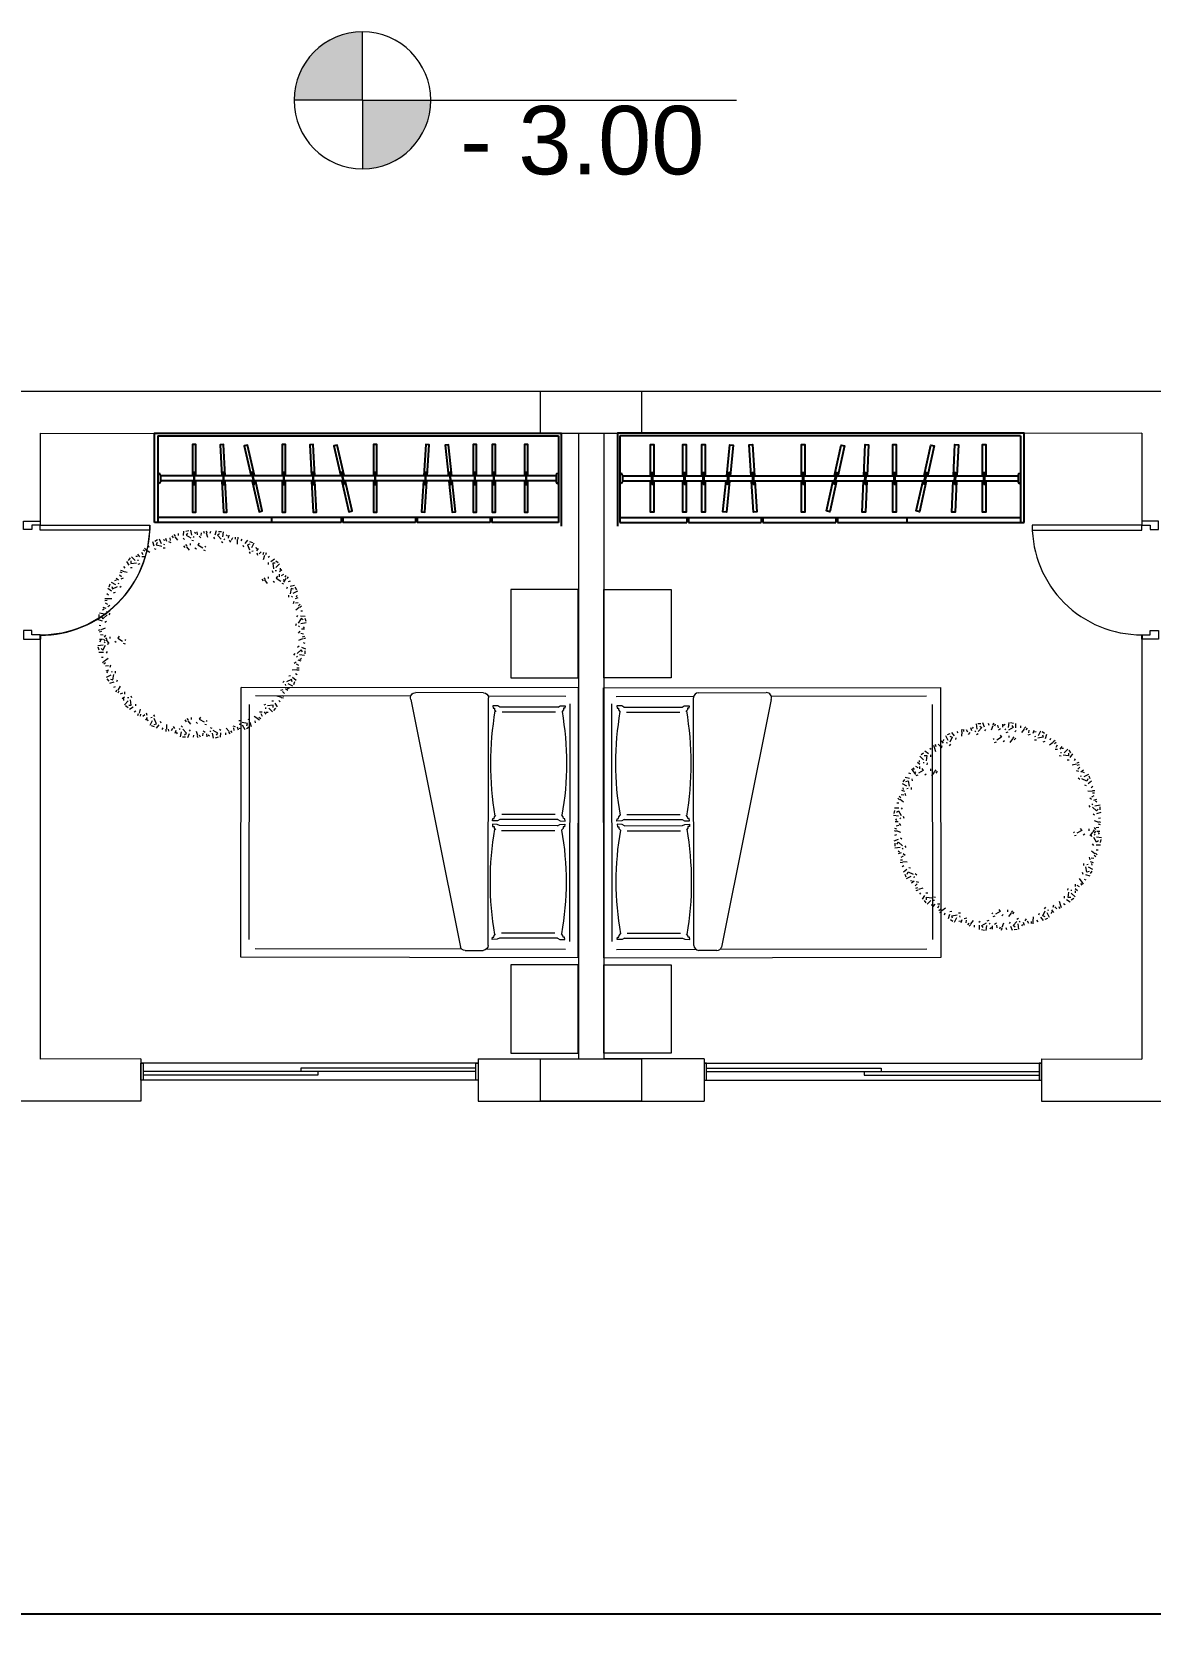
# Model space of a CAD drawing. Header units: millimetres. Extents: x 2878 to 6301, y 540 to 1980.
# Drawn here: x 2915.55 to 2922.19, y 819.73 to 829.16 of the extents above; entities that cross this region are included whole.
import ezdxf

# ---------------------------------------------------------------- set-up
doc = ezdxf.new("R2010")
doc.units = ezdxf.units.MM
doc.header["$LTSCALE"] = 4
for name, color, linetype, lineweight in [('ALVENARIA', 4, 'Continuous', 20), ('COTAS', 35, 'Continuous', 5), ('fino', 2, 'Continuous', 9), ('JANELA', 2, 'Continuous', 20), ('PILAR', 1, 'Continuous', 5), ('PORTA', 2, 'Continuous', 20)]:
    doc.layers.add(name, color=color, linetype=linetype, lineweight=lineweight)
doc.layers.add('LAY01', color=7, linetype='Continuous')
doc.styles.get("Standard").update_dxf_attribs({"font": 'arial.ttf'})
doc.dimstyles.new('ISO-25', dxfattribs={"dimscale": 0, "dimtxt": 0.1, "dimasz": 0.05, "dimexe": 0.05, "dimexo": 0.2, "dimgap": 0.01, "dimtad": 1, "dimzin": 4, "dimdsep": 46, "dimtxsty": 'Standard', "dimblk": 'OBLIQUE', "dimcen": 0.1, "dimdle": 0.05, "dimclrt": 256, "dimadec": 0, "dimazin": 0, "dimtfac": 1, "dimtix": 1, "dimtofl": 0, "dimtmove": 0, "dimatfit": 3, "dimfxl": 1, "dimtfillclr": 256, "dimarcsym": 0})

# ---------------------------------------------------------------- blocks, each defined once
blk = doc.blocks.new('P70D')
for points in [[(-0.025, 0.15), (-0.025, 0.8), (-0.055, 0.8), (-0.055, 0.15)], [(-0.7, 0.15), (-0.675, 0.15), (-0.675, 0.1), (-0.65, 0.1), (-0.65, 0.05), (-0.7, 0.05)], [(0, 0.15), (-0.025, 0.15), (-0.025, 0.1), (-0.05, 0.1), (-0.05, 0.05), (0, 0.05)]]:
    blk.add_lwpolyline(points, close=True)
blk = doc.blocks.new('CAMA_CA3')
for p, q in [((-1.5528, 1.9725), (-1.5528, -0.0275)), ((-1.5528, 1.9725), (0.0472, 1.9725)), ((-1.5028, 1.8976), (-1.5028, 1.428)), ((-1.4557, 1.9225), (-0.0477, 1.9225)), ((-1.4448, 1.8927), (-1.4305, 1.891)), ((-1.4439, 1.8634), (-1.4448, 1.8927)), ((-1.4305, 1.891), (-1.4305, 1.8827)), ((-0.7615, 1.8927), (-0.7757, 1.891)), ((-0.7757, 1.891), (-0.7757, 1.8827)), ((-0.7623, 1.8634), (-0.7615, 1.8927)), ((-0.7414, 1.8649), (-0.7423, 1.8942)), ((-0.7423, 1.8942), (-0.728, 1.8925)), ((-0.728, 1.8925), (-0.728, 1.8841)), ((-0.059, 1.8942), (-0.0732, 1.8925)), ((-0.0732, 1.8925), (-0.0732, 1.8841)), ((-0.0598, 1.8649), (-0.059, 1.8942)), ((-0.0028, 1.8977), (-0.0028, 1.4373)), ((0.0472, 1.9725), (0.0472, -0.0275)), ((-1.4364, 1.85), (-1.4439, 1.8634)), ((-1.4364, 1.85), (-1.4364, 1.5056)), ((-1.4305, 1.8827), (-1.4205, 1.8818)), ((-1.4205, 1.8818), (-1.4105, 1.8735)), ((-1.4065, 1.8339), (-1.4065, 1.5181)), ((-0.7997, 1.8339), (-0.7997, 1.5181)), ((-0.7857, 1.8818), (-0.7957, 1.8735)), ((-0.7757, 1.8827), (-0.7857, 1.8818)), ((-0.7698, 1.85), (-0.7623, 1.8634)), ((-0.7698, 1.85), (-0.7698, 1.5056)), ((-0.7339, 1.8515), (-0.7414, 1.8649)), ((-0.7339, 1.8515), (-0.7339, 1.5071)), ((-0.728, 1.8841), (-0.718, 1.8833)), ((-0.718, 1.8833), (-0.708, 1.875)), ((-0.704, 1.8354), (-0.704, 1.5196)), ((-0.0973, 1.8354), (-0.0973, 1.5196)), ((-0.0832, 1.8833), (-0.0933, 1.875)), ((-0.0732, 1.8841), (-0.0832, 1.8833)), ((-0.0673, 1.8515), (-0.0598, 1.8649)), ((-0.0673, 1.8515), (-0.0673, 1.5071)), ((-1.4797, 1.4388), (-0.012, 1.4388)), ((-1.4439, 1.4922), (-1.4448, 1.463)), ((-1.4448, 1.463), (-1.4305, 1.4646)), ((-1.4364, 1.5056), (-1.4439, 1.4922)), ((-1.4305, 1.473), (-1.4205, 1.4738)), ((-1.4305, 1.4646), (-1.4305, 1.473)), ((-1.4205, 1.4738), (-1.4105, 1.4822)), ((-0.7857, 1.4738), (-0.7957, 1.4822)), ((-0.7757, 1.473), (-0.7857, 1.4738)), ((-0.7757, 1.4646), (-0.7757, 1.473)), ((-0.7615, 1.463), (-0.7757, 1.4646)), ((-0.7698, 1.5056), (-0.7623, 1.4922)), ((-0.7623, 1.4922), (-0.7615, 1.463)), ((-0.7414, 1.4937), (-0.7423, 1.4644)), ((-0.7423, 1.4644), (-0.728, 1.4661)), ((-0.7339, 1.5071), (-0.7414, 1.4937)), ((-0.728, 1.4745), (-0.718, 1.4753)), ((-0.728, 1.4661), (-0.728, 1.4745)), ((-0.718, 1.4753), (-0.708, 1.4837)), ((-0.0832, 1.4753), (-0.0933, 1.4837)), ((-0.0732, 1.4745), (-0.0832, 1.4753)), ((-0.0732, 1.4661), (-0.0732, 1.4745)), ((-0.059, 1.4644), (-0.0732, 1.4661)), ((-0.0673, 1.5071), (-0.0598, 1.4937)), ((-0.0598, 1.4937), (-0.059, 1.4644)), ((-1.5097, 1.3027), (-1.5097, 1.4088)), ((0.018, 1.4088), (0.018, 1.0071)), ((-1.5028, 1.2835), (-1.5028, 0.0581)), ((-0.0228, 0.9791), (-1.4905, 1.2747)), ((-0.0028, 0.9786), (-0.0028, 0.0581)), ((-1.447, 0.0225), (-0.0536, 0.0225)), ((-1.5528, -0.0275), (0.0472, -0.0275))]:
    blk.add_line(p, q)
for centre, radius, start, end in [((-1.1031, 0.1462), 1.7544, 79.90998, 100.09002), ((-0.4006, 0.1477), 1.7544, 79.90998, 100.09002), ((-1.4797, 1.4088), 0.03, 90, 180), ((-1.1031, 3.3017), 1.8503, 260.28048, 279.71952), ((-0.4006, 3.3032), 1.8503, 260.28048, 279.71952), ((-0.012, 1.4088), 0.03, 0, 90), ((-1.4797, 1.3027), 0.03, 180, 248.94125), ((-0.012, 1.0071), 0.03, 248.94125, 0)]:
    blk.add_arc(centre, radius, start, end)
blk = doc.blocks.new('*X95')
at = {"color": 0}
for p, q in [((18.205, 3.1079), (18.2054, 3.1081)), ((18.205, 3.1044), (18.209, 3.1067)), ((18.205, 3.1009), (18.209, 3.1032)), ((18.205, 3.0975), (18.209, 3.0998)), ((18.205, 3.094), (18.209, 3.0963)), ((18.205, 3.0905), (18.209, 3.0928)), ((18.205, 3.0871), (18.209, 3.0894)), ((18.205, 3.0836), (18.209, 3.0859)), ((18.205, 3.0801), (18.209, 3.0825)), ((18.205, 3.0767), (18.209, 3.079)), ((18.205, 3.0732), (18.209, 3.0755)), ((18.205, 3.0698), (18.209, 3.0721)), ((18.205, 3.0663), (18.209, 3.0686)), ((18.205, 3.0628), (18.209, 3.0651)), ((18.205, 3.0594), (18.209, 3.0617)), ((18.205, 3.0559), (18.209, 3.0582)), ((18.205, 3.0524), (18.209, 3.0547)), ((18.205, 3.049), (18.209, 3.0513)), ((18.205, 3.0455), (18.209, 3.0478)), ((18.205, 3.042), (18.209, 3.0443)), ((18.205, 3.0386), (18.209, 3.0409)), ((18.2081, 3.0369), (18.209, 3.0374))]:
    blk.add_line(p, q, dxfattribs=at)
blk = doc.blocks.new('CAB')
at = {"layer": 'LAY01'}
for points in [[(-0.01, 0.015), (-0.01, 0.2), (0.01, 0.2), (0.01, 0.015)], [(0.01, -0.015), (0.01, -0.2), (-0.01, -0.2), (-0.01, -0.015)]]:
    blk.add_lwpolyline(points, dxfattribs=at)
blk.add_lwpolyline([(-0.002, -0.0356), (-0.002, 0.0356), (0.002, 0.0356), (0.002, -0.0356)], close=True, dxfattribs=at)
blk.add_blockref('*X95', (-18.207, -3.0725), dxfattribs=at)
blk = doc.blocks.new('TAPETEP2')
for p, q in [((-0.295, 1.379), (-0.284, 1.307)), ((-0.229, 1.383), (-0.271, 1.382)), ((-0.242, 1.35), (-0.214, 1.33)), ((-0.179, 1.336), (-0.2, 1.394)), ((-0.113, 1.359), (-0.121, 1.384)), ((-0.08, 1.298), (-0.058, 1.356)), ((-0.053, 1.392), (-0.063, 1.363)), ((-0.034, 1.352), (-0.024, 1.381)), ((0.017, 1.326), (0.01, 1.364)), ((0.074, 1.378), (0.073, 1.335)), ((0.109, 1.372), (0.089, 1.357)), ((0.163, 1.401), (0.152, 1.329)), ((0.228, 1.384), (0.187, 1.397)), ((0.205, 1.357), (0.225, 1.33)), ((0.261, 1.324), (0.258, 1.385)), ((0.33, 1.325), (0.33, 1.352)), ((0.398, 1.338), (0.379, 1.314)), ((-0.783, 1.145), (-0.759, 1.11)), ((-0.751, 1.162), (-0.759, 1.137)), ((-0.724, 1.216), (-0.691, 1.151)), ((-0.696, 1.108), (-0.713, 1.113)), ((-0.662, 1.241), (-0.703, 1.227)), ((-0.665, 1.206), (-0.632, 1.195)), ((-0.632, 1.195), (-0.664, 1.125)), ((-0.6, 1.212), (-0.638, 1.26)), ((-0.581, 1.16), (-0.573, 1.185)), ((-0.545, 1.253), (-0.56, 1.275)), ((-0.497, 1.304), (-0.499, 1.273)), ((-0.494, 1.206), (-0.492, 1.268)), ((-0.468, 1.272), (-0.467, 1.302)), ((-0.411, 1.262), (-0.429, 1.296)), ((-0.401, 1.233), (-0.381, 1.261)), ((-0.373, 1.33), (-0.361, 1.289)), ((-0.337, 1.335), (-0.352, 1.314)), ((-0.302, 1.267), (-0.316, 1.277)), ((-0.268, 1.242), (-0.29, 1.227)), ((-0.214, 1.33), (-0.266, 1.273)), ((-0.176, 1.281), (-0.161, 1.302)), ((-0.042, 1.16), (-0.052, 1.174)), ((-0.017, 1.125), (-0.043, 1.117)), ((0.061, 1.193), (-0.007, 1.154)), ((0.018, 1.295), (0.045, 1.315)), ((0.041, 1.22), (0.061, 1.193)), ((0.082, 1.134), (0.103, 1.149)), ((0.122, 1.297), (0.112, 1.311)), ((0.147, 1.262), (0.121, 1.254)), ((0.225, 1.33), (0.158, 1.291)), ((0.166, 1.188), (0.166, 1.215)), ((0.179, 1.121), (0.217, 1.169)), ((0.234, 1.201), (0.214, 1.177)), ((0.239, 1.158), (0.258, 1.182)), ((0.246, 1.271), (0.267, 1.286)), ((0.343, 1.258), (0.381, 1.306)), ((0.403, 1.295), (0.422, 1.319)), ((0.435, 1.225), (0.467, 1.235)), ((0.443, 1.254), (0.449, 1.292)), ((0.514, 1.286), (0.5, 1.246)), ((0.548, 1.153), (0.521, 1.154)), ((0.546, 1.27), (0.522, 1.262)), ((0.535, 1.194), (0.529, 1.21)), ((0.643, 1.193), (0.567, 1.178)), ((0.605, 1.28), (0.573, 1.215)), ((0.662, 1.244), (0.627, 1.269)), ((0.632, 1.226), (0.643, 1.193)), ((0.645, 1.131), (0.669, 1.139)), ((0.675, 1.177), (0.692, 1.236)), ((0.733, 1.088), (0.784, 1.122)), ((0.741, 1.157), (0.75, 1.182)), ((0.81, 1.148), (0.784, 1.131)), ((0.801, 1.105), (0.827, 1.122)), ((-1.082, 0.929), (-1.031, 0.878)), ((-1.031, 0.972), (-1.065, 0.946)), ((-1.022, 0.937), (-0.988, 0.937)), ((-0.962, 0.963), (-1.014, 0.997)), ((-0.988, 0.937), (-0.997, 0.861)), ((-0.923, 1.02), (-0.944, 1.036)), ((-0.928, 0.92), (-0.928, 0.946)), ((-0.893, 1.082), (-0.885, 1.053)), ((-0.86, 0.991), (-0.877, 1.05)), ((-0.855, 1.061), (-0.864, 1.091)), ((-0.799, 1.07), (-0.826, 1.096)), ((-0.78, 1.045), (-0.769, 1.078)), ((-0.656, 1.095), (-0.672, 1.073)), ((0.81, 1.028), (0.844, 1.028)), ((0.827, 1.054), (0.844, 1.088)), ((0.895, 0.926), (0.869, 0.935)), ((0.904, 1.063), (0.878, 1.028)), ((0.895, 0.969), (0.895, 0.986)), ((0.929, 1.037), (0.904, 1.037)), ((0.998, 0.935), (0.921, 0.943)), ((0.989, 1.028), (0.938, 0.977)), ((0.998, 0.969), (0.998, 0.935)), ((1.032, 0.977), (1.006, 1.011)), ((1.023, 0.909), (1.057, 0.96)), ((1.08, 0.869), (1.096, 0.891)), ((-1.21, 0.681), (-1.236, 0.69)), ((-1.202, 0.749), (-1.184, 0.724)), ((-1.159, 0.741), (-1.176, 0.767)), ((-1.142, 0.673), (-1.176, 0.724)), ((-1.138, 0.694), (-1.148, 0.708)), ((-1.108, 0.767), (-1.142, 0.784)), ((-1.116, 0.843), (-1.082, 0.818)), ((-1.035, 0.727), (-1.102, 0.688)), ((-1.091, 0.869), (-1.091, 0.843)), ((-1.082, 0.749), (-1.082, 0.784)), ((-1.055, 0.754), (-1.035, 0.727)), ((-1.022, 0.835), (-1.039, 0.835)), ((-1.013, 0.668), (-0.993, 0.683)), ((-0.98, 0.835), (-0.988, 0.809)), ((-0.929, 0.722), (-0.929, 0.749)), ((-0.916, 0.655), (-0.878, 0.703)), ((-0.862, 0.735), (-0.881, 0.711)), ((-0.857, 0.692), (-0.838, 0.716)), ((0.981, 0.875), (1.006, 0.875)), ((1.051, 0.807), (1.11, 0.823)), ((1.106, 0.726), (1.138, 0.716)), ((1.143, 0.84), (1.113, 0.832)), ((1.121, 0.802), (1.151, 0.81)), ((1.13, 0.745), (1.157, 0.772)), ((1.206, 0.73), (1.171, 0.705)), ((1.222, 0.697), (1.198, 0.705)), ((1.276, 0.671), (1.212, 0.638)), ((-1.34, 0.453), (-1.299, 0.44)), ((-1.333, 0.545), (-1.269, 0.512)), ((-1.323, 0.486), (-1.315, 0.461)), ((-1.298, 0.602), (-1.322, 0.567)), ((-1.23, 0.615), (-1.29, 0.631)), ((-1.279, 0.572), (-1.247, 0.582)), ((-1.248, 0.474), (-1.264, 0.469)), ((-1.247, 0.582), (-1.231, 0.507)), ((-1.207, 0.488), (-1.207, 0.461)), ((-1.185, 0.585), (-1.193, 0.609)), ((-1.113, 0.66), (-1.138, 0.651)), ((1.155, 0.602), (1.133, 0.618)), ((1.168, 0.643), (1.174, 0.659)), ((1.255, 0.579), (1.185, 0.611)), ((1.221, 0.527), (1.245, 0.519)), ((1.266, 0.611), (1.255, 0.579)), ((1.272, 0.547), (1.32, 0.585)), ((1.301, 0.609), (1.287, 0.649)), ((1.314, 0.491), (1.336, 0.507)), ((-1.379, 0.27), (-1.406, 0.27)), ((-1.392, 0.338), (-1.368, 0.319)), ((-1.348, 0.343), (-1.373, 0.362)), ((-1.311, 0.283), (-1.359, 0.321)), ((-1.308, 0.383), (-1.345, 0.389)), ((-1.278, 0.375), (-1.289, 0.407)), ((1.267, 0.441), (1.328, 0.438)), ((1.302, 0.214), (1.287, 0.236)), ((1.294, 0.347), (1.321, 0.327)), ((1.322, 0.358), (1.356, 0.376)), ((1.328, 0.249), (1.338, 0.263)), ((1.332, 0.414), (1.363, 0.413)), ((1.364, 0.444), (1.333, 0.445)), ((1.39, 0.32), (1.349, 0.307)), ((1.439, 0.242), (1.367, 0.23)), ((1.395, 0.284), (1.375, 0.299)), ((-1.454, 0.103), (-1.382, 0.091)), ((-1.438, 0.167), (-1.45, 0.127)), ((-1.377, 0.201), (-1.439, 0.198)), ((-1.431, 0.013), (-1.389, 0.013)), ((-1.426, 0.049), (-1.411, 0.029)), ((-1.411, 0.145), (-1.383, 0.165)), ((-1.383, 0.165), (-1.345, 0.098)), ((-1.35, 0.062), (-1.364, 0.052)), ((-1.325, 0.186), (-1.34, 0.207)), ((-1.316, 0.087), (-1.308, 0.061)), ((1.39, 0.161), (1.333, 0.213)), ((1.341, 0.122), (1.362, 0.107)), ((1.359, 0.026), (1.416, 0.005)), ((1.411, 0.188), (1.39, 0.161)), ((1.396, 0.125), (1.454, 0.146)), ((1.419, 0.059), (1.445, 0.067)), ((1.452, -0.001), (1.423, 0.01)), ((1.443, 0.175), (1.443, 0.218)), ((-1.445, -0.113), (-1.416, -0.123)), ((-1.412, -0.173), (-1.438, -0.181)), ((-1.406, -0.095), (-1.435, -0.084)), ((-1.379, -0.044), (-1.417, -0.05)), ((-1.352, -0.14), (-1.41, -0.118)), ((-1.349, -0.042), (-1.369, -0.015)), ((-1.335, -0.236), (-1.356, -0.221)), ((1.08, -0.146), (1.07, -0.132)), ((1.106, -0.181), (1.08, -0.189)), ((1.183, -0.114), (1.116, -0.152)), ((1.163, -0.086), (1.183, -0.114)), ((1.205, -0.172), (1.225, -0.157)), ((1.289, -0.118), (1.289, -0.091)), ((1.302, -0.186), (1.34, -0.137)), ((1.323, -0.201), (1.314, -0.175)), ((1.356, -0.105), (1.337, -0.129)), ((1.39, -0.278), (1.352, -0.211)), ((1.355, -0.071), (1.375, -0.099)), ((1.357, -0.175), (1.371, -0.165)), ((1.361, -0.148), (1.38, -0.124)), ((1.386, -0.07), (1.424, -0.064)), ((1.461, -0.216), (1.389, -0.205)), ((1.438, -0.127), (1.395, -0.127)), ((1.412, -0.019), (1.441, -0.03)), ((1.433, -0.163), (1.417, -0.142)), ((-1.389, -0.239), (-1.447, -0.26)), ((-1.436, -0.289), (-1.436, -0.332)), ((-1.432, -0.355), (-1.36, -0.344)), ((-1.404, -0.302), (-1.384, -0.274)), ((-1.389, -0.398), (-1.368, -0.413)), ((-1.384, -0.274), (-1.327, -0.327)), ((-1.383, -0.433), (-1.342, -0.421)), ((-1.321, -0.362), (-1.331, -0.376)), ((-1.287, -0.461), (-1.315, -0.441)), ((-1.296, -0.328), (-1.28, -0.35)), ((1.318, -0.397), (1.366, -0.435)), ((1.331, -0.3), (1.346, -0.321)), ((1.398, -0.451), (1.374, -0.432)), ((1.384, -0.314), (1.446, -0.312)), ((1.385, -0.384), (1.412, -0.384)), ((1.417, -0.258), (1.39, -0.278)), ((1.444, -0.281), (1.457, -0.24)), ((-1.357, -0.558), (-1.326, -0.559)), ((-1.325, -0.528), (-1.356, -0.527)), ((-1.316, -0.472), (-1.35, -0.489)), ((-1.307, -0.605), (-1.329, -0.62)), ((-1.26, -0.554), (-1.321, -0.552)), ((-1.265, -0.66), (-1.313, -0.698)), ((-1.214, -0.641), (-1.238, -0.633)), ((1.214, -0.601), (1.214, -0.574)), ((1.253, -0.696), (1.238, -0.62)), ((1.254, -0.588), (1.271, -0.583)), ((1.34, -0.659), (1.276, -0.626)), ((1.285, -0.488), (1.295, -0.521)), ((1.346, -0.567), (1.306, -0.553)), ((1.314, -0.497), (1.352, -0.502)), ((1.33, -0.599), (1.322, -0.575)), ((1.355, -0.456), (1.379, -0.476)), ((-1.294, -0.723), (-1.28, -0.763)), ((-1.269, -0.784), (-1.205, -0.752)), ((-1.259, -0.725), (-1.249, -0.692)), ((-1.249, -0.692), (-1.178, -0.724)), ((-1.215, -0.811), (-1.191, -0.819)), ((-1.199, -0.843), (-1.164, -0.819)), ((-1.162, -0.757), (-1.167, -0.773)), ((-1.123, -0.859), (-1.15, -0.886)), ((-1.148, -0.716), (-1.127, -0.732)), ((-1.099, -0.84), (-1.131, -0.829)), ((1.089, -0.863), (1.089, -0.897)), ((1.114, -0.88), (1.148, -0.897)), ((1.148, -0.786), (1.183, -0.838)), ((1.166, -0.855), (1.183, -0.88)), ((1.191, -0.698), (1.199, -0.723)), ((1.208, -0.863), (1.191, -0.838)), ((1.217, -0.795), (1.242, -0.803)), ((1.237, -0.728), (1.296, -0.745)), ((1.286, -0.686), (1.253, -0.696)), ((1.305, -0.715), (1.329, -0.68)), ((-1.115, -0.916), (-1.144, -0.924)), ((-1.136, -0.954), (-1.106, -0.945)), ((-1.044, -0.92), (-1.104, -0.937)), ((-1.073, -0.983), (-1.09, -1.005)), ((-1.017, -1.023), (-1.051, -1.074)), ((-1.025, -1.091), (-0.999, -1.125)), ((-0.974, -0.988), (-0.999, -0.988)), ((-0.991, -1.048), (-0.914, -1.057)), ((-0.991, -1.082), (-0.991, -1.048)), ((-0.982, -1.142), (-0.931, -1.091)), ((-0.888, -1.04), (-0.863, -1.048)), ((-0.888, -1.082), (-0.888, -1.099)), ((0.867, -1.104), (0.884, -1.164)), ((0.935, -1.034), (0.935, -1.06)), ((0.969, -1.077), (1.02, -1.111)), ((0.986, -0.949), (0.995, -0.923)), ((0.995, -1.051), (1.003, -0.974)), ((1.029, -1.051), (0.995, -1.051)), ((1.029, -0.949), (1.046, -0.949)), ((1.089, -1.043), (1.037, -0.991)), ((1.037, -1.085), (1.072, -1.06)), ((1.123, -0.957), (1.089, -0.931)), ((1.097, -0.983), (1.097, -0.957)), ((-0.923, -1.151), (-0.897, -1.151)), ((-0.897, -1.176), (-0.871, -1.142)), ((-0.803, -1.142), (-0.837, -1.142)), ((-0.82, -1.168), (-0.837, -1.202)), ((-0.794, -1.219), (-0.82, -1.236)), ((-0.803, -1.262), (-0.777, -1.245)), ((-0.726, -1.202), (-0.777, -1.236)), ((-0.735, -1.27), (-0.743, -1.296)), ((-0.668, -1.29), (-0.685, -1.35)), ((-0.638, -1.245), (-0.662, -1.253)), ((-0.636, -1.307), (-0.56, -1.291)), ((-0.625, -1.339), (-0.636, -1.307)), ((-0.599, -1.394), (-0.566, -1.329)), ((-0.541, -1.267), (-0.514, -1.267)), ((-0.528, -1.308), (-0.523, -1.324)), ((-0.061, -1.279), (-0.071, -1.265)), ((-0.035, -1.314), (-0.061, -1.322)), ((0.042, -1.246), (-0.025, -1.285)), ((0.022, -1.219), (0.042, -1.246)), ((0.064, -1.305), (0.084, -1.29)), ((0.148, -1.251), (0.148, -1.224)), ((0.161, -1.318), (0.199, -1.27)), ((0.215, -1.238), (0.196, -1.262)), ((0.22, -1.281), (0.239, -1.257)), ((0.501, -1.32), (0.498, -1.382)), ((0.587, -1.274), (0.579, -1.298)), ((0.607, -1.325), (0.645, -1.374)), ((0.639, -1.309), (0.671, -1.238)), ((0.671, -1.319), (0.639, -1.309)), ((0.663, -1.209), (0.679, -1.187)), ((0.731, -1.33), (0.698, -1.265)), ((0.703, -1.222), (0.719, -1.227)), ((0.758, -1.275), (0.765, -1.251)), ((0.79, -1.259), (0.765, -1.224)), ((0.786, -1.159), (0.776, -1.192)), ((0.805, -1.183), (0.833, -1.21)), ((0.862, -1.175), (0.87, -1.204)), ((0.9, -1.196), (0.892, -1.166)), ((0.929, -1.134), (0.951, -1.15)), ((-0.655, -1.358), (-0.62, -1.383)), ((-0.539, -1.383), (-0.515, -1.375)), ((-0.507, -1.4), (-0.493, -1.359)), ((-0.428, -1.338), (-0.461, -1.349)), ((-0.436, -1.368), (-0.442, -1.406)), ((-0.396, -1.409), (-0.415, -1.433)), ((-0.391, -1.452), (-0.372, -1.428)), ((-0.337, -1.371), (-0.375, -1.42)), ((-0.324, -1.439), (-0.324, -1.466)), ((-0.24, -1.385), (-0.26, -1.4)), ((-0.254, -1.438), (-0.252, -1.499)), ((-0.221, -1.498), (-0.18, -1.51)), ((-0.218, -1.443), (-0.151, -1.405)), ((-0.198, -1.471), (-0.218, -1.443)), ((-0.156, -1.514), (-0.145, -1.443)), ((-0.14, -1.376), (-0.115, -1.368)), ((-0.115, -1.411), (-0.105, -1.424)), ((-0.103, -1.486), (-0.082, -1.471)), ((-0.067, -1.492), (-0.066, -1.449)), ((-0.011, -1.409), (-0.039, -1.429)), ((-0.01, -1.44), (-0.004, -1.477)), ((0.041, -1.466), (0.03, -1.495)), ((0.059, -1.506), (0.07, -1.477)), ((0.086, -1.412), (0.065, -1.47)), ((0.12, -1.472), (0.128, -1.498)), ((0.183, -1.395), (0.168, -1.416)), ((0.185, -1.45), (0.207, -1.507)), ((0.221, -1.444), (0.273, -1.387)), ((0.249, -1.464), (0.221, -1.444)), ((0.235, -1.497), (0.278, -1.496)), ((0.274, -1.356), (0.296, -1.34)), ((0.302, -1.492), (0.291, -1.421)), ((0.309, -1.381), (0.323, -1.391)), ((0.344, -1.449), (0.359, -1.428)), ((0.38, -1.443), (0.367, -1.402)), ((0.407, -1.347), (0.387, -1.375)), ((0.418, -1.376), (0.436, -1.41)), ((0.475, -1.385), (0.473, -1.416)), ((0.504, -1.417), (0.505, -1.387)), ((0.551, -1.367), (0.567, -1.389)), ((0.669, -1.354), (0.709, -1.341))]:
    blk.add_line(p, q)
blk = doc.blocks.new('PILAR')
at = {"layer": 'PILAR', "ltscale": 0.01}
blk.add_lwpolyline([(-0.15, 0), (0.1, 0), (0.1, -0.6), (-0.15, -0.6)], close=True, dxfattribs=at)
blk = doc.blocks.new('cota de nível planta')
h = blk.add_hatch(color=256)
h.paths.add_polyline_path([(0.5, 0, 0.414214), (0, 0.5), (0, 0)])
h.paths.add_polyline_path([(0, 0), (-0.5, 0, 0.414214), (0, -0.5)])
blk.add_hatch(color=256).paths.add_polyline_path([(0, 0), (-0.5, 0, 0.414214), (0, -0.5)])
for q in [(0, 0.5), (-0.5, 0), (2.733, 0), (0, -0.5)]:
    blk.add_line((0, 0), q)
at = {"linetype": 'Continuous'}
blk.add_circle((0, 0), 0.5, dxfattribs=at)
blk = doc.blocks.new('COTADENV')
blk.add_blockref('cota de nível planta', (166.321, 169.039))
blk = doc.blocks.new('_Oblique')
at = {"color": 0, "linetype": 'ByBlock', "lineweight": -2}
blk.add_line((-0.5, -0.5), (0.5, 0.5), dxfattribs=at)
blk = doc.blocks.new('*D545')
at = {"layer": 'COTAS', "color": 0, "lineweight": -2, "transparency": 16777216}
for p, q in [((2907.4441, 822.0053), (2907.4441, 819.7264)), ((2952.7953, 822.0053), (2952.7953, 819.7264)), ((2907.3941, 819.7764), (2952.8453, 819.7764))]:
    blk.add_line(p, q, dxfattribs=at)
at = {"layer": 'Defpoints', "color": 0, "transparency": 16777216}
for p in [(2907.4441, 822.2053), (2952.7953, 822.2053), (2952.7953, 819.7764)]:
    blk.add_point(p, dxfattribs=at)
at = {"layer": 'COTAS', "color": 0, "lineweight": -2, "transparency": 16777216, "xscale": 0.05, "yscale": 0.05, "zscale": 0.05, "rotation": 180}
blk.add_blockref('_Oblique', (2907.4441, 819.7764), dxfattribs=at)
at = {"layer": 'COTAS', "color": 0, "lineweight": -2, "transparency": 16777216, "xscale": 0.05, "yscale": 0.05, "zscale": 0.05}
blk.add_blockref('_Oblique', (2952.7953, 819.7764), dxfattribs=at)
at = {"layer": 'COTAS', "transparency": 16777216, "insert": (2930.0532, 819.8375), "char_height": 0.1, "attachment_point": 5}
blk.add_mtext('45.35', dxfattribs=at)

msp = doc.modelspace()

# ---------------------------------------------------------------- linework, layer by layer
for p, q in [((2916.3016, 826.7609), (2918.6776, 826.7609)), ((2916.3016, 826.7609), (2916.3016, 826.2459)), ((2918.6776, 826.7609), (2918.6776, 826.2459)), ((2921.4167, 826.7609), (2919.0407, 826.7609)), ((2919.0407, 826.7609), (2919.0407, 826.2459)), ((2921.4167, 826.7609), (2921.4167, 826.2459)), ((2916.3016, 826.5384), (2916.3066, 826.5384)), ((2916.3016, 826.4784), (2916.3066, 826.4784)), ((2916.3166, 826.5284), (2916.3166, 826.4884)), ((2918.6626, 826.5234), (2916.3166, 826.5234)), ((2918.6626, 826.4934), (2916.3166, 826.4934)), ((2918.6626, 826.5284), (2918.6626, 826.4884)), ((2918.6776, 826.5384), (2918.6726, 826.5384)), ((2918.6776, 826.4784), (2918.6726, 826.4784)), ((2919.0407, 826.5384), (2919.0457, 826.5384)), ((2919.0407, 826.4784), (2919.0457, 826.4784)), ((2919.0557, 826.5284), (2919.0557, 826.4884)), ((2919.0557, 826.5234), (2921.4017, 826.5234)), ((2919.0557, 826.4934), (2921.4017, 826.4934)), ((2921.4017, 826.5284), (2921.4017, 826.4884)), ((2921.4167, 826.5384), (2921.4117, 826.5384)), ((2921.4167, 826.4784), (2921.4117, 826.4784)), ((2918.6776, 826.2759), (2916.3016, 826.2759)), ((2916.976, 826.2759), (2916.976, 826.2459)), ((2917.3876, 826.2759), (2917.3876, 826.2459)), ((2917.3976, 826.2759), (2917.3976, 826.2459)), ((2917.8293, 826.2759), (2917.8293, 826.2459)), ((2917.8393, 826.2759), (2917.8393, 826.2459)), ((2918.271, 826.2759), (2918.271, 826.2459)), ((2918.281, 826.2759), (2918.281, 826.2459)), ((2919.0407, 826.2759), (2921.4167, 826.2759)), ((2919.4374, 826.2759), (2919.4374, 826.2459)), ((2919.4474, 826.2759), (2919.4474, 826.2459)), ((2919.879, 826.2759), (2919.879, 826.2459)), ((2919.889, 826.2759), (2919.889, 826.2459)), ((2920.3207, 826.2759), (2920.3207, 826.2459)), ((2920.3307, 826.2759), (2920.3307, 826.2459)), ((2920.7424, 826.2759), (2920.7424, 826.2459)), ((2917.3876, 826.2459), (2916.2804, 826.2459)), ((2917.8293, 826.2459), (2917.3976, 826.2459)), ((2918.271, 826.2459), (2917.8393, 826.2459)), ((2918.6776, 826.2459), (2918.281, 826.2459)), ((2919.0407, 826.2459), (2919.4374, 826.2459)), ((2919.4474, 826.2459), (2919.879, 826.2459)), ((2919.889, 826.2459), (2920.3207, 826.2459)), ((2920.3307, 826.2459), (2921.438, 826.2459)), ((2915.6038, 825.5807), (2915.6038, 825.5557)), ((2922.1352, 825.5807), (2922.1352, 825.5557))]:
    msp.add_line(p, q)
for points in [[(2916.2804, 826.2459), (2916.2804, 826.7759), (2918.6926, 826.7759), (2918.6926, 826.2259)], [(2921.438, 826.2459), (2921.438, 826.7759), (2919.0257, 826.7759), (2919.0257, 826.2259)]]:
    msp.add_lwpolyline(points)
for centre, start, end in [((2916.3066, 826.5284), 0, 90), ((2916.3066, 826.4884), 270, 0), ((2918.6726, 826.5284), 90, 180), ((2918.6726, 826.4884), 180, 270), ((2919.0457, 826.5284), 0, 90), ((2919.0457, 826.4884), 270, 0), ((2921.4117, 826.5284), 90, 180), ((2921.4117, 826.4884), 180, 270)]:
    msp.add_arc(centre, 0.01, start, end)
at = {"layer": 'ALVENARIA'}
for p, q in [((2914.4322, 827.0257), (2923.3069, 827.0262)), ((2918.7949, 826.7759), (2918.7951, 823.0659)), ((2918.9449, 826.7755), (2918.9449, 823.0659)), ((2918.7949, 826.6759), (2918.7951, 823.0659)), ((2915.6038, 825.5557), (2915.604, 823.0657)), ((2922.1352, 825.5557), (2922.135, 823.0657)), ((2916.1998, 822.8158), (2915.3298, 822.8157)), ((2918.1998, 822.8158), (2919.54, 822.8159)), ((2921.54, 822.8158), (2922.41, 822.8157))]:
    msp.add_line(p, q, dxfattribs=at)
at = {"layer": 'ALVENARIA', "ltscale": 0.03}
for p, q in [((2915.6038, 826.7757), (2918.7949, 826.7755)), ((2918.7949, 826.7755), (2918.7949, 826.7755)), ((2922.1352, 826.7757), (2918.9449, 826.7755))]:
    msp.add_line(p, q, dxfattribs=at)
at = {"layer": 'ALVENARIA', "ltscale": 0.01}
for p, q in [((2915.6038, 826.7757), (2915.6038, 826.2557)), ((2922.1352, 826.7757), (2922.1352, 826.2557)), ((2916.1997, 823.0658), (2915.6048, 823.0657)), ((2918.1997, 823.0659), (2918.7951, 823.0659)), ((2919.5401, 823.0659), (2918.9447, 823.0659)), ((2921.5401, 823.0658), (2922.135, 823.0657))]:
    msp.add_line(p, q, dxfattribs=at)
at = {"layer": 'ALVENARIA', "ltscale": 200}
for p, q in [((2916.1997, 823.0658), (2916.1998, 822.8158)), ((2918.1997, 823.0659), (2918.1998, 822.8159)), ((2919.5401, 823.0659), (2919.54, 822.8159)), ((2921.5401, 823.0658), (2921.54, 822.8158))]:
    msp.add_line(p, q, dxfattribs=at)
at = {"layer": 'COTAS', "ltscale": 200}
for p, q in [((2917.1998, 822.9908), (2916.2137, 822.9908)), ((2917.2498, 822.9708), (2916.2137, 822.9708)), ((2918.1858, 823.0109), (2917.1497, 823.0109)), ((2918.1858, 822.9908), (2917.1998, 822.9908)), ((2919.554, 823.0109), (2920.59, 823.0109)), ((2919.554, 822.9908), (2920.54, 822.9908)), ((2920.49, 822.9708), (2921.5261, 822.9708)), ((2920.54, 822.9908), (2921.5261, 822.9908))]:
    msp.add_line(p, q, dxfattribs=at)
at = {"layer": 'COTAS', "ltscale": 0.03}
for p, q in [((2917.1497, 823.0108), (2917.1497, 822.9908)), ((2917.2497, 822.9908), (2917.2498, 822.9708)), ((2920.49, 822.9908), (2920.49, 822.9708)), ((2920.59, 823.0108), (2920.59, 822.9908))]:
    msp.add_line(p, q, dxfattribs=at)
at = {"layer": 'COTAS', "ltscale": 0.01}
for points in [[(2918.7942, 825.3252), (2918.7942, 825.8488), (2918.3938, 825.8488), (2918.3938, 825.3252)], [(2918.9448, 825.3252), (2918.9448, 825.8488), (2919.3452, 825.8488), (2919.3452, 825.3252)], [(2918.7943, 823.1003), (2918.7943, 823.6239), (2918.394, 823.6239), (2918.394, 823.1003)], [(2918.9447, 823.1003), (2918.9447, 823.6239), (2919.345, 823.6239), (2919.345, 823.1003)]]:
    msp.add_lwpolyline(points, close=True, dxfattribs=at)
at = {"layer": 'JANELA', "ltscale": 200}
for p, q in [((2918.1997, 823.0409), (2916.1997, 823.0408)), ((2919.5401, 823.0409), (2921.5401, 823.0408)), ((2918.1998, 822.9409), (2916.1998, 822.9408)), ((2919.54, 822.9409), (2921.54, 822.9408))]:
    msp.add_line(p, q, dxfattribs=at)
at = {"layer": 'JANELA', "ltscale": 0.03}
for points in [[(2916.1997, 823.0408), (2916.2137, 823.0408), (2916.2137, 822.9408), (2916.1997, 822.9408)], [(2918.1858, 823.0409), (2918.1997, 823.0409), (2918.1997, 822.9409), (2918.1858, 822.9409)], [(2919.554, 823.0409), (2919.5401, 823.0409), (2919.5401, 822.9409), (2919.554, 822.9409)], [(2921.5401, 823.0408), (2921.5261, 823.0408), (2921.5261, 822.9408), (2921.5401, 822.9408)]]:
    msp.add_lwpolyline(points, close=True, dxfattribs=at)
at = {"layer": 'PORTA', "ltscale": 9}
for centre, start, end in [((2915.6038, 826.2278), 269.99986, 0), ((2915.6046, 826.2307), 269.99986, 0), ((2922.1352, 826.2307), 180, 270.00014)]:
    msp.add_arc(centre, 0.65, start, end, dxfattribs=at)

# ---------------------------------------------------------------- block references
at = {"extrusion": (0, 0, -1), "zscale": -1}
for p in [(-2916.517, 826.5084), (-2917.0488, 826.5084), (-2917.5902, 826.5084), (-2918.1812, 826.5084), (-2918.2937, 826.5084), (-2918.4859, 826.5084)]:
    msp.add_blockref('CAB', p, dxfattribs=at)
for p, rotation in [((-2916.6904, 826.5084), 357.2102617145848), ((-2916.8671, 826.5084), 347.3364767990632), ((-2917.2222, 826.5084), 357.2102617145848), ((-2917.3989, 826.5084), 347.3364767990632), ((-2917.8876, 826.5084), 3.656534792935252), ((-2918.0357, 826.5084), 354.0893786921447)]:
    msp.add_blockref('CAB', p, dxfattribs=dict(at, rotation=rotation))
for p in [(2919.2324, 826.5084), (2919.4247, 826.5084), (2919.5372, 826.5084), (2920.1281, 826.5084), (2920.6695, 826.5084), (2921.2013, 826.5084)]:
    msp.add_blockref('CAB', p)
for p, rotation in [((2919.6826, 826.5084), 354.0893786921447), ((2919.8307, 826.5084), 3.656534792935252), ((2920.3194, 826.5084), 347.3364767990632), ((2920.4961, 826.5084), 357.2102617145848), ((2920.8513, 826.5084), 347.3364767990632), ((2921.0279, 826.5084), 357.2102617145848)]:
    msp.add_blockref('CAB', p, dxfattribs=dict(rotation=rotation))
at = {"layer": 'COTAS', "rotation": 270}
for p in [(2919.1699, 826.8755), (2919.1699, 822.9159)]:
    msp.add_blockref('PILAR', p, dxfattribs=at)
at = {"layer": 'COTAS', "ltscale": 0.1, "extrusion": (0, 0, -1), "xscale": 0.4235213840919659, "yscale": 0.4235213840919659, "zscale": -0.4235213840919659}
msp.add_blockref('TAPETEP2', (-2916.5644, 825.6084), dxfattribs=at)
at = {"layer": 'COTAS', "ltscale": 0.01, "extrusion": (0, 0, -1), "zscale": -1, "rotation": 90.07938275041724}
msp.add_blockref('CAMA_CA3', (-2916.8228, 825.2214), dxfattribs=at)
at = {"layer": 'COTAS', "ltscale": 0.01, "rotation": 90.07938275041724}
msp.add_blockref('CAMA_CA3', (2920.9162, 825.2214), dxfattribs=at)
at = {"layer": 'COTAS', "ltscale": 0.1, "xscale": 0.4235213840919659, "yscale": 0.4235213840919659, "zscale": 0.4235213840919659}
msp.add_blockref('TAPETEP2', (2921.2783, 824.4683), dxfattribs=at)
at = {"layer": 'fino', "ltscale": 0.1, "xscale": -0.8117176831456163, "yscale": 0.8117176831456163, "zscale": 0.8117176831456163, "rotation": 180}
msp.add_blockref('COTADENV', (2782.5088, 965.9621), dxfattribs=at)
at = {"layer": 'PORTA', "extrusion": (0, 0, -1), "zscale": -1, "rotation": 90}
msp.add_blockref('P70D', (-2915.4538, 826.2557), dxfattribs=at)
at = {"layer": 'PORTA', "rotation": 90}
msp.add_blockref('P70D', (2922.2852, 826.2557), dxfattribs=at)

# ---------------------------------------------------------------- texts
at = {"insert": (2918.0924, 828.3055), "char_height": 0.40586, "attachment_point": 7}
msp.add_mtext_dynamic_manual_height_columns('- 3.00', width=6.418561, gutter_width=12.5, heights=[0], dxfattribs=at)

# ---------------------------------------------------------------- dimensions: what is measured, and where the dimension line sits
at = {"layer": 'COTAS'}
dim = msp.add_linear_dim(base=(2952.7953, 819.7764), p1=(2907.4441, 822.2053), p2=(2952.7953, 822.2053), dimstyle='ISO-25', override={"dimscale": 1}, dxfattribs=at)
dim.commit()
dim.dimension.update_dxf_attribs({"geometry": '*D545', "text_midpoint": (2930.0532, 819.7764), "dimtype": 160})

doc.saveas('drawing.dxf')
